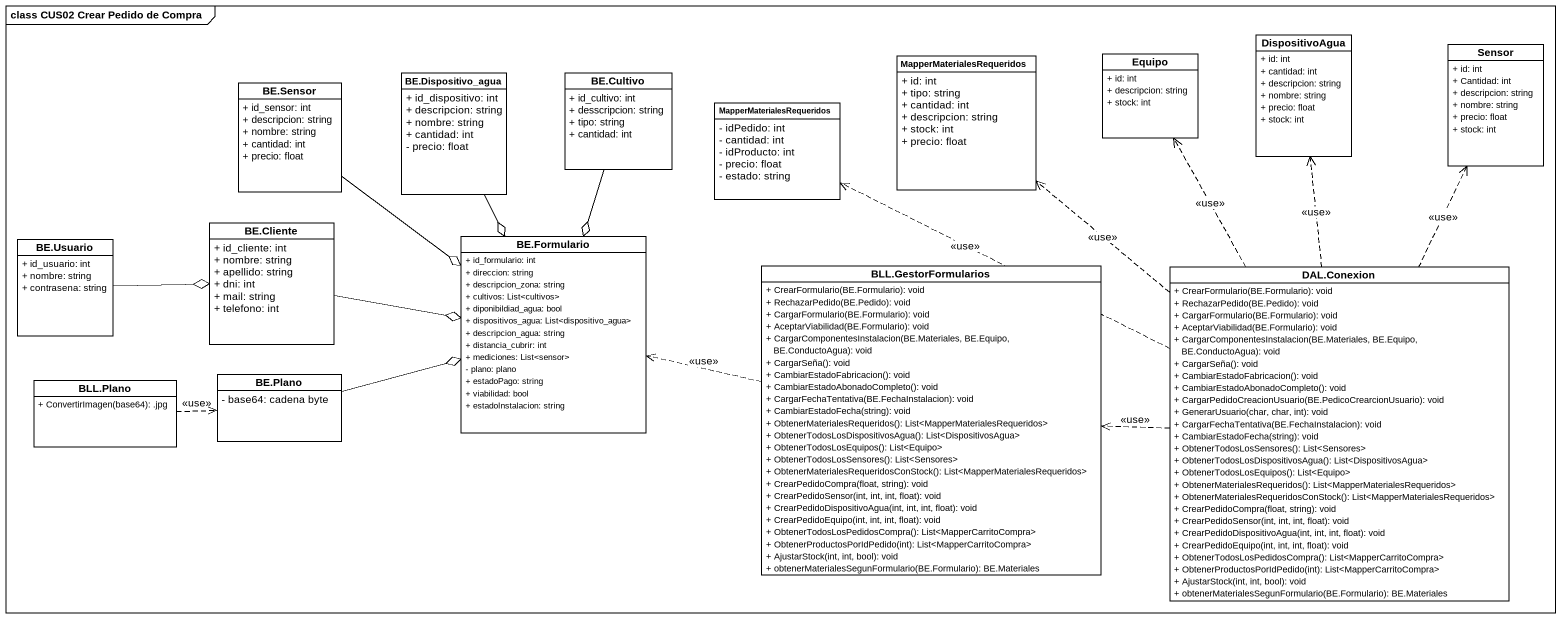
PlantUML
@startuml
mainframe class CUS02 Crear Pedido de Compra
hide circle
hide empty members
skinparam classAttributeIconSize 0
class MapperMaterialesRequeridos {
  + id: int
  + tipo: string
  + cantidad: int
  + descripcion: string
  + stock: int
  + precio: float
}
class Equipo {
  + id: int
  + descripcion: string
  + stock: int
}
class DispositivoAgua {
  + id: int
  + cantidad: int
  + descripcion: string
  + nombre: string
  + precio: float
  + stock: int
}
class Sensor {
  + id: int
  + Cantidad: int
  + descripcion: string
  + nombre: string
  + precio: float
  + stock: int
}
class "BE.Sensor" as BE_Sensor {
  + id_sensor: int
  + descripcion: string
  + nombre: string
  + cantidad: int
  + precio: float
}
class "BE.Dispositivo_agua" as BE_Dispositivo_agua {
  + id_dispositivo: int
  + descripcion: string
  + nombre: string
  + cantidad: int
  - precio: float
}
class "BE.Cultivo" as BE_Cultivo {
  + id_cultivo: int
  + desscripcion: string
  + tipo: string
  + cantidad: int
}
class "MapperMaterialesRequeridos" as MapperMaterialesRequeridos_2 {
  - idPedido: int
  - cantidad: int
  - idProducto: int
  - precio: float
  - estado: string
}
class "BE.Usuario" as BE_Usuario {
  + id_usuario: int
  + nombre: string
  + contrasena: string
}
class "BE.Cliente" as BE_Cliente {
  + id_cliente: int
  + nombre: string
  + apellido: string
  + dni: int
  + mail: string
  + telefono: int
}
class "BE.Formulario" as BE_Formulario {
  + id_formulario: int
  + direccion: string
  + descripcion_zona: string
  + cultivos: List<cultivos>
  + diponibildiad_agua: bool
  + dispositivos_agua: List<dispositivo_agua>
  + descripcion_agua: string
  + distancia_cubrir: int
  + mediciones: List<sensor>
  - plano: plano
  + estadoPago: string
  + viabilidad: bool
  + estadoInstalacion: string
}
class "BLL.GestorFormularios" as BLL_GestorFormularios {
  + CrearFormulario(BE.Formulario): void
  + RechazarPedido(BE.Pedido): void
  + CargarFormulario(BE.Formulario): void
  + AceptarViabilidad(BE.Formulario): void
  + CargarComponentesInstalacion(BE.Materiales, BE.Equipo, BE.ConductoAgua): void
  + CargarSeña(): void
  + CambiarEstadoFabricacion(): void
  + CambiarEstadoAbonadoCompleto(): void
  + CargarFechaTentativa(BE.FechaInstalacion): void
  + CambiarEstadoFecha(string): void
  + ObtenerMaterialesRequeridos(): List<MapperMaterialesRequeridos>
  + ObtenerTodosLosDispositivosAgua(): List<DispositivosAgua>
  + ObtenerTodosLosEquipos(): List<Equipo>
  + ObtenerTodosLosSensores(): List<Sensores>
  + ObtenerMaterialesRequeridosConStock(): List<MapperMaterialesRequeridos>
  + CrearPedidoCompra(float, string): void
  + CrearPedidoSensor(int, int, int, float): void
  + CrearPedidoDispositivoAgua(int, int, int, float): void
  + CrearPedidoEquipo(int, int, int, float): void
  + ObtenerTodosLosPedidosCompra(): List<MapperCarritoCompra>
  + ObtenerProductosPorIdPedido(int): List<MapperCarritoCompra>
  + AjustarStock(int, int, bool): void
  + obtenerMaterialesSegunFormulario(BE.Formulario): BE.Materiales
}
class "DAL.Conexion" as DAL_Conexion {
  + CrearFormulario(BE.Formulario): void
  + RechazarPedido(BE.Pedido): void
  + CargarFormulario(BE.Formulario): void
  + AceptarViabilidad(BE.Formulario): void
  + CargarComponentesInstalacion(BE.Materiales, BE.Equipo, BE.ConductoAgua): void
  + CargarSeña(): void
  + CambiarEstadoFabricacion(): void
  + CambiarEstadoAbonadoCompleto(): void
  + CargarPedidoCreacionUsuario(BE.PedicoCrearcionUsuario): void
  + GenerarUsuario(char, char, int): void
  + CargarFechaTentativa(BE.FechaInstalacion): void
  + CambiarEstadoFecha(string): void
  + ObtenerTodosLosSensores(): List<Sensores>
  + ObtenerTodosLosDispositivosAgua(): List<DispositivosAgua>
  + ObtenerTodosLosEquipos(): List<Equipo>
  + ObtenerMaterialesRequeridos(): List<MapperMaterialesRequeridos>
  + ObtenerMaterialesRequeridosConStock(): List<MapperMaterialesRequeridos>
  + CrearPedidoCompra(float, string): void
  + CrearPedidoSensor(int, int, int, float): void
  + CrearPedidoDispositivoAgua(int, int, int, float): void
  + CrearPedidoEquipo(int, int, int, float): void
  + ObtenerTodosLosPedidosCompra(): List<MapperCarritoCompra>
  + ObtenerProductosPorIdPedido(int): List<MapperCarritoCompra>
  + AjustarStock(int, int, bool): void
  + obtenerMaterialesSegunFormulario(BE.Formulario): BE.Materiales
}
class "BLL.Plano" as BLL_Plano {
  + ConvertirImagen(base64): .jpg
}
class "BE.Plano" as BE_Plano {
  - base64: cadena byte
}
BE_Sensor --o BE_Formulario
BE_Dispositivo_agua --o BE_Formulario
BE_Cultivo --o BE_Formulario
BE_Usuario -right-o BE_Cliente
BE_Cliente -right-o BE_Formulario
BLL_GestorFormularios .left.> BE_Formulario : <<use>>
DAL_Conexion .up.> MapperMaterialesRequeridos : <<use>>
DAL_Conexion .up.> Equipo : <<use>>
DAL_Conexion .up.> DispositivoAgua : <<use>>
DAL_Conexion .up.> Sensor : <<use>>
DAL_Conexion .left.> MapperMaterialesRequeridos_2 : <<use>>
DAL_Conexion .left.> BLL_GestorFormularios : <<use>>
BLL_Plano .right.> BE_Plano : <<use>>
BE_Plano -right-o BE_Formulario
@enduml
